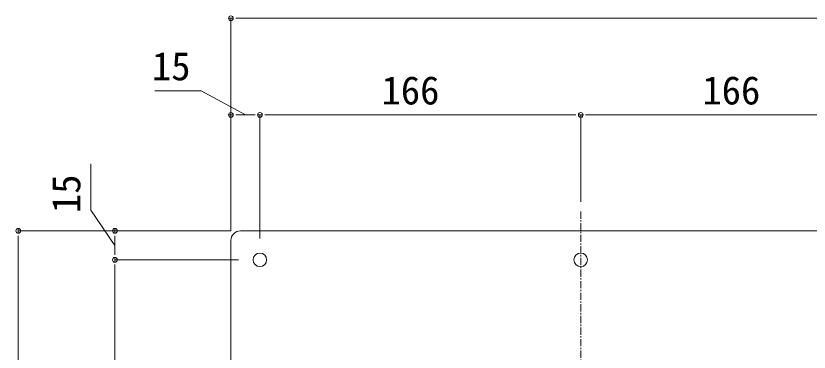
# Model space of a CAD drawing. Units: millimetres, scale not verified. Extents: x -1380 to 1380, y -955 to 955.
# Drawn here: x -742.7 to -332.3, y 343.4 to 517.4 of the extents above; entities that cross this region are included whole.
import ezdxf
from ezdxf.enums import TextEntityAlignment as Align

# ---------------------------------------------------------------- set-up
doc = ezdxf.new("R2010")
doc.units = ezdxf.units.MM
doc.header["$LTSCALE"] = 3
doc.linetypes.add('USER1', pattern=[2, 1.25, -0.25, 0.25, -0.25])
for name, color, linetype, lineweight in [('0-0_0', 7, 'Continuous', 15), ('0-3_L-1', 7, 'Continuous', 18), ('0-4_L-5', 2, 'USER1', 18), ('0-9_SUNPO', 7, 'Continuous', 18)]:
    doc.layers.add(name, color=color, linetype=linetype, lineweight=lineweight)
doc.styles.add('ＭＳ ゴシック', font='')
doc.styles.get('ＭＳ ゴシック').set_extended_font_data('MS Gothic')

msp = doc.modelspace()

# ---------------------------------------------------------------- linework, layer by layer
at = {"layer": '0-0_0'}
for p, q in [((-632.713, 516.129), (-630.213, 516.129)), ((-628.963, 516.129), (-626.463, 516.129)), ((-632.713, 466.129), (-630.213, 466.129)), ((-628.963, 466.129), (-626.463, 466.129)), ((-618.963, 466.129), (-621.463, 466.129)), ((-615.213, 466.129), (-617.713, 466.129)), ((-617.713, 466.129), (-615.213, 466.129)), ((-613.963, 466.129), (-611.463, 466.129)), ((-452.963, 466.129), (-455.463, 466.129)), ((-449.213, 466.129), (-451.713, 466.129)), ((-451.713, 466.129), (-449.213, 466.129)), ((-447.963, 466.129), (-445.463, 466.129)), ((-741.463, 407.379), (-741.463, 404.879)), ((-691.463, 407.379), (-691.463, 404.879)), ((-741.463, 403.629), (-741.463, 401.129)), ((-691.463, 403.629), (-691.463, 401.129)), ((-691.463, 393.629), (-691.463, 396.129)), ((-691.463, 392.379), (-691.463, 389.879)), ((-691.463, 389.879), (-691.463, 392.379)), ((-691.463, 388.629), (-691.463, 386.129))]:
    msp.add_line(p, q, dxfattribs=at)
for centre in [(-631.463, 516.129), (-631.463, 466.129), (-616.463, 466.129), (-616.463, 466.129), (-450.463, 466.129), (-450.463, 466.129), (-741.463, 406.129), (-691.463, 406.129), (-691.463, 391.129), (-691.463, 391.129)]:
    msp.add_circle(centre, 1.25, dxfattribs=at)
at = {"layer": '0-3_L-1'}
for p, q in [((-274.463, 406.129), (-626.463, 406.129)), ((-631.463, 401.129), (-631.463, 49.129))]:
    msp.add_line(p, q, dxfattribs=at)
for centre in [(-616.463, 391.129), (-450.463, 391.129)]:
    msp.add_circle(centre, 3.5, dxfattribs=at)
msp.add_arc((-626.463, 401.129), 5, 90, 180, dxfattribs=at)
at = {"layer": '0-4_L-5'}
msp.add_line((-450.463, 416.129), (-450.463, 34.129), dxfattribs=at)
at = {"layer": '0-9_SUNPO'}
for p, q in [((-631.463, 406.129), (-631.463, 516.129)), ((-274.463, 516.129), (-626.463, 516.129)), ((-631.463, 406.129), (-631.463, 466.129)), ((-626.463, 466.129), (-621.463, 466.129)), ((-616.463, 402.129), (-616.463, 466.129)), ((-616.463, 402.129), (-616.463, 466.129)), ((-611.463, 466.129), (-455.463, 466.129)), ((-450.463, 421.129), (-450.463, 466.129)), ((-450.463, 421.129), (-450.463, 466.129)), ((-445.463, 466.129), (-289.463, 466.129)), ((-631.463, 406.129), (-741.463, 406.129)), ((-631.463, 406.129), (-691.463, 406.129)), ((-741.463, 49.129), (-741.463, 401.129)), ((-691.463, 396.129), (-691.463, 401.129)), ((-627.463, 391.129), (-691.463, 391.129)), ((-627.463, 391.129), (-691.463, 391.129)), ((-691.463, 230.129), (-691.463, 386.129))]:
    msp.add_line(p, q, dxfattribs=at)
for points in [[(-623.963, 466.129), (-646.842, 478.629), (-670.771, 478.629)], [(-691.463, 398.629), (-703.963, 416.873), (-703.963, 440.802)]]:
    msp.add_lwpolyline(points, dxfattribs=at)

# ---------------------------------------------------------------- texts
at = {"layer": '0-9_SUNPO', "style": 'ＭＳ ゴシック'}
for s, p in [('15', (-672.309, 479.629)), ('166', (-553.513, 467.129)), ('166', (-387.513, 467.129))]:
    msp.add_text(s, height=14.66, dxfattribs=at).set_placement(p, align=Align.BOTTOM_LEFT)
msp.add_text('15', height=14.66, rotation=90, dxfattribs=at).set_placement((-704.963, 415.335), align=Align.BOTTOM_LEFT)

doc.saveas('drawing.dxf')
